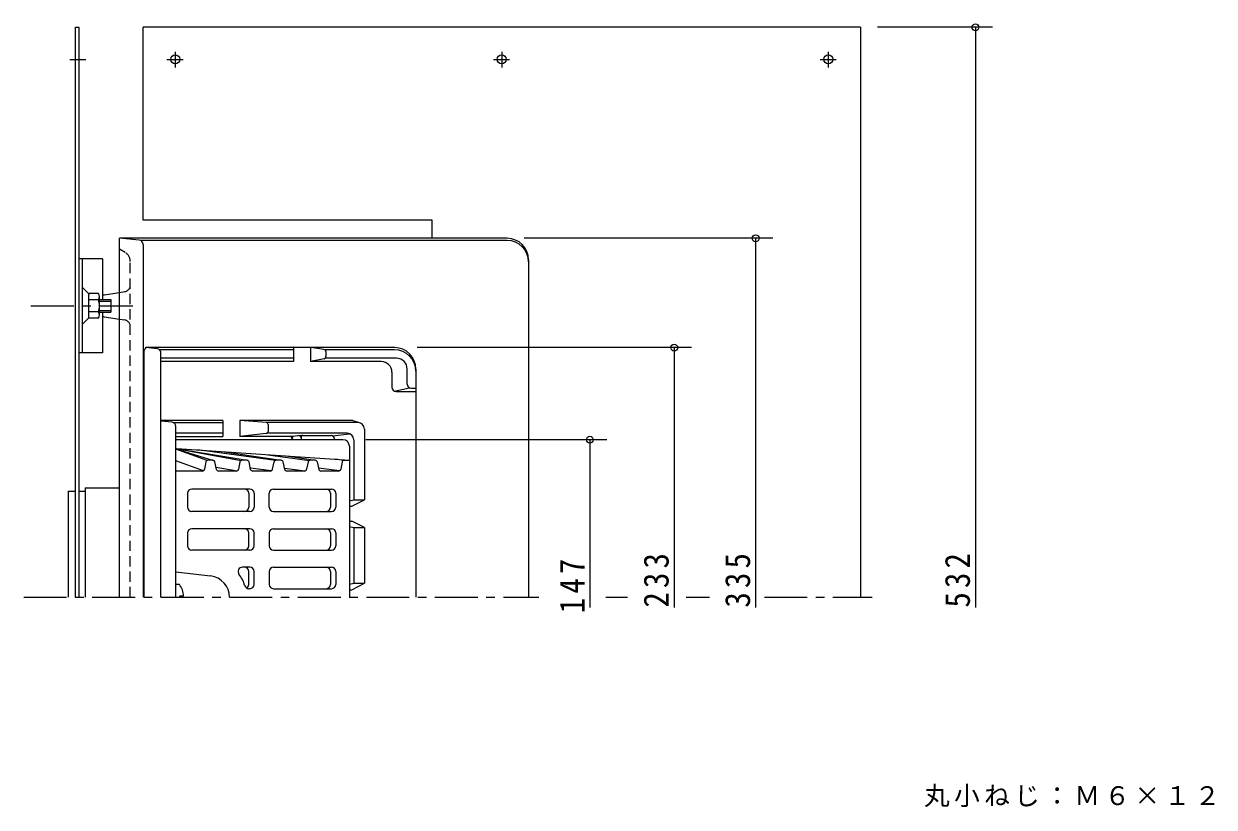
# Model space of a CAD drawing. Units: millimetres at full size, sheet at 1:4; details may follow other scales. Extents: x -435 to 456, y -549 to 474.
# Drawn here: x -226 to 330, y 108 to 474 of the extents above; entities that cross this region are included whole.
import ezdxf

# ---------------------------------------------------------------- set-up
doc = ezdxf.new("R2010")
doc.units = ezdxf.units.MM
doc.header["$LTSCALE"] = 4
doc.header["$PDMODE"] = 32
doc.header["$PDSIZE"] = 3.2
doc.linetypes.add('CHAIN1', pattern=[8, 5, -1, 1, -1])
doc.linetypes.add('DASHED1', pattern=[1.8, 1.2, -0.6])
for name, color, linetype, lineweight in [('0-0_通り芯', 3, 'Continuous', 9), ('0-1_躯体', 2, 'Continuous', 9), ('0-2_仕上', 6, 'Continuous', 9), ('0-4_その他', 7, 'Continuous', 9), ('0-5_寸法', 7, 'Continuous', 9), ('0-8', 2, 'Continuous', 9), ('0-A', 2, 'Continuous', 9)]:
    doc.layers.add(name, color=color, linetype=linetype, lineweight=lineweight)
doc.styles.add('ＭＳ ゴシック', font='')
doc.styles.get('ＭＳ ゴシック').set_extended_font_data('MS Gothic')

msp = doc.modelspace()

# ---------------------------------------------------------------- linework, layer by layer
at = {"layer": '0-0_通り芯'}
for p, q in [((-0.18, 373.738), (-181.18, 373.738)), ((-171.981, 372.918), (-181.18, 373.738)), ((-181.18, 206.238), (-181.18, 373.738)), ((-0.18, 372.738), (-171.329, 372.738)), ((-170.18, 370.928), (-170.18, 206.238)), ((9.82, 363.738), (9.82, 206.238)), ((-189.18, 346.38), (-189.18, 345.238)), ((-188.332, 347.368), (-181.18, 348.469)), ((-189.18, 339.238), (-189.18, 338.096)), ((-188.332, 337.107), (-181.18, 336.007)), ((-197.182, 257.238), (-181.18, 257.238)), ((-197.182, 257.238), (-197.182, 206.238)), ((-205.15, 255.678), (-205.15, 206.238)), ((-205.15, 255.678), (-201.779, 255.678)), ((-200.179, 255.678), (-197.182, 255.678))]:
    msp.add_line(p, q, dxfattribs=at)
at = {"layer": '0-0_通り芯', "linetype": 'DASHED1'}
for p, q in [((-178.607, 367.194), (-181.18, 368.738)), ((-176.18, 206.238), (-176.18, 362.907)), ((-181.18, 348.469), (-178.723, 348.846)), ((-181.18, 336.007), (-178.723, 335.629))]:
    msp.add_line(p, q, dxfattribs=at)
at = {"layer": '0-0_通り芯', "linetype": 'CHAIN1'}
for p, q in [((-222.547, 342.238), (-175.019, 342.238)), ((-225.887, 206.238), (14.653, 206.238)), ((45.976, 206.238), (56.002, 206.238)), ((83.374, 206.238), (94.305, 206.238)), ((119.984, 206.238), (170.376, 206.238))]:
    msp.add_line(p, q, dxfattribs=at)
at = {"layer": '0-0_通り芯'}
for centre, radius, start, end in [((-172.18, 370.928), 2, 360, 84.2897), ((-0.18, 363.738), 10, 0, 90), ((-0.18, 362.738), 10, 0, 90), ((-188.18, 346.38), 1, 98.74616, 180), ((-188.18, 338.096), 1, 180, 261.25384)]:
    msp.add_arc(centre, radius, start, end, dxfattribs=at)
at = {"layer": '0-0_通り芯', "linetype": 'DASHED1'}
for centre, radius, start, end in [((-181.18, 362.907), 5, 0, 59.0359), ((-179.18, 351.812), 3, 278.74616, 0), ((-179.18, 332.664), 3, 0, 81.25384)]:
    msp.add_arc(centre, radius, start, end, dxfattribs=at)
at = {"layer": '0-1_躯体'}
for p, q in [((-52.83, 322.738), (-168.829, 322.738)), ((-163.608, 322.158), (-168.829, 322.738)), ((-99.98, 322.738), (-99.98, 316.238)), ((-91.98, 322.738), (-91.98, 316.238)), ((-85.691, 321.858), (-91.98, 322.738)), ((-169.829, 320.502), (-169.829, 206.238)), ((-99.98, 321.738), (-162.587, 321.738)), ((-161.829, 206.238), (-161.829, 320.17)), ((-99.98, 317.738), (-161.829, 317.738)), ((-85.624, 317.571), (-91.98, 316.238)), ((-52.83, 321.738), (-85.336, 321.738)), ((-51.83, 317.738), (-85.246, 317.738)), ((-84.83, 320.868), (-84.83, 318.55)), ((-99.98, 316.238), (-161.829, 316.238)), ((-58.98, 316.238), (-91.98, 316.238)), ((-46.829, 305.738), (-46.829, 312.738)), ((-42.83, 312.738), (-42.83, 206.238)), ((-53.98, 311.238), (-53.98, 304.238)), ((-52.903, 302.464), (-45.753, 303.964)), ((-51.98, 302.238), (-42.83, 302.238)), ((-44.829, 303.738), (-42.83, 303.738)), ((-132.939, 288.737), (-161.829, 288.737)), ((-156.648, 287.903), (-161.829, 288.374)), ((-156.014, 287.738), (-132.939, 287.738)), ((-154.829, 206.238), (-154.829, 285.911)), ((-132.939, 288.737), (-132.939, 281.238)), ((-124.939, 288.737), (-124.939, 281.238)), ((-112.753, 287.808), (-124.939, 288.737)), ((-72.206, 288.737), (-124.939, 288.737)), ((-69.83, 287.738), (-112.454, 287.738)), ((-111.83, 286.811), (-111.83, 283.63)), ((-72.206, 288.737), (-68.846, 287.572)), ((-66.83, 284.737), (-66.83, 251.738)), ((-132.939, 282.738), (-154.829, 282.738)), ((-154.829, 281.238), (-132.939, 281.238)), ((-112.716, 282.636), (-124.939, 281.238)), ((-100.656, 281.238), (-124.939, 281.238)), ((-74.83, 282.738), (-112.378, 282.738)), ((-100.597, 280.35), (-100.597, 279.738)), ((-96.485, 281.731), (-100.537, 281.245)), ((-96.425, 280.738), (-96.425, 279.738)), ((-96.366, 281.738), (-82.268, 281.738)), ((-81.714, 281.632), (-73.722, 282.526)), ((-80.768, 280.238), (-80.768, 279.738)), ((-71.83, 279.738), (-71.83, 251.738)), ((-73.829, 251.28), (-71.83, 251.738)), ((-72.626, 248.738), (-66.83, 251.738)), ((-71.83, 251.738), (-66.83, 251.738)), ((-73.829, 248.738), (-72.626, 248.738)), ((-73.829, 241.738), (-72.626, 241.738)), ((-73.829, 239.195), (-71.83, 238.738)), ((-66.83, 238.738), (-72.626, 241.738)), ((-71.83, 238.738), (-66.83, 238.738)), ((-71.83, 238.738), (-71.83, 212.738)), ((-66.83, 238.738), (-66.83, 212.738)), ((-73.829, 212.28), (-71.83, 212.738)), ((-72.626, 209.738), (-66.83, 212.738)), ((-71.83, 212.738), (-66.83, 212.738)), ((-73.829, 209.738), (-72.626, 209.738))]:
    msp.add_line(p, q, dxfattribs=at)
for centre, radius, start, end in [((-166.829, 320.502), 3, 131.81113, 180), ((-52.83, 312.738), 10, 0, 90), ((-163.829, 320.17), 2, 0, 83.66005), ((-85.83, 320.868), 1, 360, 82.04059), ((-85.83, 318.55), 1, 281.8459, 0), ((-52.83, 311.738), 10, 0, 90), ((-51.83, 312.738), 5, 0, 90), ((-58.98, 311.238), 5, 0, 90), ((-51.98, 304.238), 2, 180, 270), ((-44.829, 305.738), 2, 180, 270), ((-156.829, 285.911), 2, 0, 84.80563), ((-112.83, 286.811), 1, 0, 85.63882), ((-112.83, 283.63), 1, 276.52663, 0), ((-69.83, 284.737), 3, 0, 90), ((-101.597, 280.238), 1, 0, 90), ((-100.656, 282.238), 1, 270, 276.83553), ((-99.597, 280.35), 1, 96.83553, 180), ((-97.425, 280.611), 1, 0, 96.83752), ((-96.366, 280.738), 1, 90, 96.83553), ((-95.425, 280.738), 1, 90, 180), ((-82.268, 280.238), 1.5, 0, 90), ((-74.83, 279.738), 3, 0, 90)]:
    msp.add_arc(centre, radius, start, end, dxfattribs=at)
at = {"layer": '0-2_仕上'}
for p, q in [((-76.829, 279.738), (-154.829, 279.738)), ((-154.829, 275.71), (-121.509, 270.152)), ((-154.829, 275.647), (-124.329, 270.088)), ((-154.829, 275.435), (-137.294, 270.123)), ((-140.332, 270.043), (-154.829, 275.37)), ((-154.424, 275.642), (-73.829, 270.166)), ((-108.38, 270.103), (-144.841, 274.991)), ((-132.376, 274.144), (-105.617, 270.155)), ((-113.014, 272.828), (-92.469, 270.103)), ((-73.829, 276.738), (-73.829, 206.238)), ((-142.034, 265.261), (-154.829, 269.963)), ((-140.831, 269.367), (-141.535, 265.937)), ((-137.584, 270.166), (-139.851, 270.166)), ((-135.86, 265.926), (-136.606, 269.377)), ((-136.095, 267.016), (-126.218, 265.216)), ((-124.921, 269.367), (-125.625, 265.937)), ((-121.674, 270.166), (-123.941, 270.166)), ((-119.95, 265.926), (-120.696, 269.377)), ((-109.715, 265.937), (-109.011, 269.367)), ((-105.764, 270.166), (-108.031, 270.166)), ((-104.04, 265.926), (-104.787, 269.377)), ((-103.436, 272.177), (-89.708, 270.155)), ((-93.101, 269.367), (-93.806, 265.937)), ((-89.854, 270.166), (-92.122, 270.166)), ((-88.877, 269.377), (-88.13, 265.926)), ((-76.56, 270.103), (-80.339, 270.608)), ((-77.191, 269.367), (-77.896, 265.937)), ((-76.212, 270.166), (-73.829, 270.166)), ((-142.515, 265.138), (-154.829, 265.138)), ((-126.605, 265.138), (-134.882, 265.138)), ((-110.347, 265.2), (-120.075, 266.504)), ((-110.695, 265.138), (-118.972, 265.138)), ((-104.162, 266.489), (-94.438, 265.2)), ((-94.785, 265.138), (-103.062, 265.138)), ((-78.527, 265.2), (-88.254, 266.499)), ((-78.875, 265.138), (-87.153, 265.138)), ((-120.365, 256.738), (-147.465, 256.738)), ((-109.294, 256.738), (-82.193, 256.738)), ((-149.465, 254.738), (-149.465, 248.238)), ((-120.84, 254.738), (-120.84, 248.238)), ((-118.365, 254.738), (-118.365, 248.238)), ((-111.294, 248.238), (-111.294, 254.738)), ((-82.668, 254.738), (-82.668, 248.238)), ((-80.193, 254.738), (-80.193, 248.238)), ((-120.365, 246.238), (-147.465, 246.238)), ((-109.294, 246.238), (-82.193, 246.238)), ((-149.465, 236.238), (-149.465, 230.238)), ((-120.365, 238.238), (-147.465, 238.238)), ((-120.84, 230.238), (-120.84, 236.238)), ((-118.365, 230.238), (-118.365, 236.238)), ((-111.294, 236.238), (-111.294, 230.238)), ((-109.294, 238.238), (-82.193, 238.238)), ((-82.668, 236.238), (-82.668, 230.238)), ((-80.193, 236.238), (-80.193, 230.238)), ((-120.365, 228.238), (-147.465, 228.238)), ((-109.294, 228.238), (-82.193, 228.238)), ((-154.829, 218.117), (-138.633, 216.166)), ((-120.365, 220.238), (-123.829, 220.238)), ((-120.84, 212.238), (-120.84, 218.238)), ((-118.365, 212.238), (-118.365, 218.238)), ((-111.294, 218.238), (-111.294, 212.238)), ((-109.294, 220.238), (-82.193, 220.238)), ((-82.668, 218.238), (-82.668, 212.238)), ((-80.193, 218.238), (-80.193, 212.238)), ((-120.365, 210.238), (-120.751, 210.238)), ((-109.294, 210.238), (-82.193, 210.238))]:
    msp.add_line(p, q, dxfattribs=at)
at = {"layer": '0-2_仕上', "color": 4}
for p, q in [((-153.229, 212.238), (-154.968, 212.238)), ((-151.24, 206.716), (-153.229, 206.716)), ((-153.229, 206.716), (-153.229, 206.238))]:
    msp.add_line(p, q, dxfattribs=at)
at = {"layer": '0-2_仕上'}
for centre, radius, start, end in [((-76.829, 276.738), 3, 0, 90), ((-139.851, 269.166), 1, 90, 168.39528), ((-137.584, 269.166), 1, 12.21104, 90), ((-123.941, 269.166), 1, 90, 168.39528), ((-121.674, 269.166), 1, 12.21104, 90), ((-108.031, 269.166), 1, 90, 168.39528), ((-105.764, 269.166), 1, 12.21104, 90), ((-92.122, 269.166), 1, 90, 168.39528), ((-89.854, 269.166), 1, 12.21104, 90), ((-76.212, 269.166), 1, 90, 168.39499), ((-142.515, 266.138), 1, 270, 348.39528), ((-134.882, 266.138), 1, 192.21104, 270), ((-126.605, 266.138), 1, 270, 348.39806), ((-118.972, 266.138), 1, 192.21104, 270), ((-110.695, 266.138), 1, 270, 348.39499), ((-103.062, 266.138), 1, 192.21104, 270), ((-94.785, 266.138), 1, 270, 348.39528), ((-87.153, 266.138), 1, 192.21104, 270), ((-78.875, 266.138), 1, 270, 348.39528), ((-147.465, 254.738), 2, 90, 180), ((-122.84, 254.738), 2, 0, 90), ((-120.365, 254.738), 2, 0, 90), ((-109.294, 254.738), 2, 90, 180), ((-84.668, 254.738), 2, 0, 90), ((-82.193, 254.738), 2, 0, 90), ((-147.465, 248.238), 2, 180, 270), ((-122.84, 248.238), 2, 270, 0), ((-120.365, 248.238), 2, 270, 0), ((-109.294, 248.238), 2, 180, 270), ((-84.668, 248.238), 2, 270, 0), ((-82.193, 248.238), 2, 270, 0), ((-147.465, 236.238), 2, 90, 180), ((-122.84, 236.238), 2, 0, 90), ((-120.365, 236.238), 2, 0, 90), ((-109.294, 236.238), 2, 90, 180), ((-84.668, 236.238), 2, 0, 90), ((-82.193, 236.238), 2, 0, 90), ((-147.465, 230.238), 2, 180, 270), ((-122.84, 230.238), 2, 270, 0), ((-120.365, 230.238), 2, 270, 0), ((-109.294, 230.238), 2, 180, 270), ((-84.668, 230.238), 2, 270, 0), ((-82.193, 230.238), 2, 270, 0), ((-123.829, 218.238), 2, 90, 216.87004), ((-139.829, 206.237), 18, 17.45766, 36.8699), ((-122.84, 218.238), 2, 0, 90), ((-120.365, 218.238), 2, 0, 90), ((-109.294, 218.238), 2, 90, 180), ((-84.668, 218.238), 2, 0, 90), ((-82.193, 218.238), 2, 0, 90), ((-139.829, 206.237), 10, 0.00114, 83.12964), ((-120.751, 212.238), 2, 197.45796, 270), ((-122.84, 212.238), 2, 301.48555, 0), ((-120.365, 212.238), 2, 270, 0), ((-109.294, 212.238), 2, 180, 270), ((-84.668, 212.238), 2, 270, 0), ((-82.193, 212.238), 2, 270, 0)]:
    msp.add_arc(centre, radius, start, end, dxfattribs=at)
at = {"layer": '0-2_仕上', "color": 4}
msp.add_arc((-161.229, 206.238), 10, 2.74591, 36.86987, dxfattribs=at)
at = {"layer": '0-4_その他'}
for p, q in [((226.555, 472.238), (172.82, 472.238)), ((218.555, 472.238), (218.555, 201.411)), ((123.896, 373.738), (7.82, 373.738)), ((115.896, 373.738), (115.896, 201.411)), ((85.863, 322.738), (-42.18, 322.738)), ((77.863, 322.738), (77.863, 201.411)), ((46.462, 279.738), (-66.18, 279.738)), ((38.462, 279.738), (38.462, 201.411))]:
    msp.add_line(p, q, dxfattribs=at)
for p in [(218.555, 472.238), (115.896, 373.738), (77.863, 322.738), (38.462, 279.738)]:
    msp.add_point(p, dxfattribs=at)
at = {"layer": '0-8'}
for p, q in [((-201.779, 472.238), (-200.179, 472.238)), ((-201.779, 206.238), (-201.779, 472.238)), ((-200.179, 472.238), (-200.179, 206.238)), ((164.82, 472.238), (-170.179, 472.238)), ((-170.179, 382.238), (-170.179, 472.238)), ((164.82, 472.238), (164.82, 206.238)), ((-189.18, 364.238), (-200.179, 364.238)), ((-198.579, 364.238), (-198.579, 320.238)), ((-189.18, 364.238), (-189.18, 345.238)), ((-195.579, 347.9), (-198.579, 350.9)), ((-195.579, 336.925), (-195.579, 347.55)), ((-189.18, 339.238), (-189.18, 320.238)), ((-195.579, 336.575), (-198.579, 333.575)), ((-189.18, 320.238), (-200.179, 320.238))]:
    msp.add_line(p, q, dxfattribs=at)
at = {"layer": '0-8', "linetype": 'CHAIN1'}
for p, q in [((-204.429, 457.238), (-196.873, 457.238)), ((-159.042, 457.238), (-151.485, 457.238)), ((-155.179, 460.714), (-155.179, 453.451)), ((-6.542, 457.238), (1.015, 457.238)), ((-2.679, 460.714), (-2.679, 453.451)), ((145.958, 457.238), (153.515, 457.238)), ((149.82, 460.714), (149.82, 453.451))]:
    msp.add_line(p, q, dxfattribs=at)
at = {"layer": '0-8'}
msp.add_lwpolyline([(-35.179, 373.738), (-35.179, 382.238), (-170.179, 382.238)], dxfattribs=at)
for centre in [(-155.179, 457.238), (-2.679, 457.238), (149.82, 457.238)]:
    msp.add_circle(centre, 2.1, dxfattribs=at)
at = {"layer": '0-A'}
for p, q in [((-191.07, 347.988), (-195.579, 347.988)), ((-195.579, 347.988), (-195.579, 347.55)), ((-191.07, 345.101), (-195.579, 345.101)), ((-190.579, 337.931), (-190.579, 346.544)), ((-190.579, 345.238), (-185.26, 345.238)), ((-185.26, 345.238), (-185.26, 339.238)), ((-191.07, 339.374), (-195.579, 339.374)), ((-190.579, 344.368), (-185.26, 344.368)), ((-190.579, 340.108), (-185.26, 340.108)), ((-190.579, 339.238), (-185.26, 339.238)), ((-195.579, 336.488), (-195.579, 336.925)), ((-191.07, 336.488), (-195.579, 336.488))]:
    msp.add_line(p, q, dxfattribs=at)
for centre, radius, start, end in [((-192.947, 346.544), 2.368, 322.44278, 37.55722), ((-199.177, 342.238), 8.598, 340.548, 19.452), ((-192.947, 337.931), 2.368, 322.44278, 37.55722)]:
    msp.add_arc(centre, radius, start, end, dxfattribs=at)

# ---------------------------------------------------------------- texts
at = {"layer": '0-4_その他', "color": 2, "char_height": 11.73, "attachment_point": 7, "rotation": 90, "style": 'ＭＳ ゴシック'}
for s, insert in [('\\T1.27;\\W0.9;147', (36.062, 198.757)), ('\\T1.27;\\W0.9;233', (75.463, 201.411)), ('\\T1.27;\\W0.9;335', (113.496, 201.411)), ('\\T1.27;\\W0.9;532', (216.155, 201.411))]:
    msp.add_mtext(s, dxfattribs=dict(at, insert=insert))
at = {"layer": '0-5_寸法', "insert": (194.527, 108.265), "char_height": 8.798, "attachment_point": 7, "style": 'ＭＳ ゴシック'}
msp.add_mtext('\\T1.17;丸小ねじ：Ｍ６×１２', dxfattribs=at)

doc.saveas('drawing.dxf')
